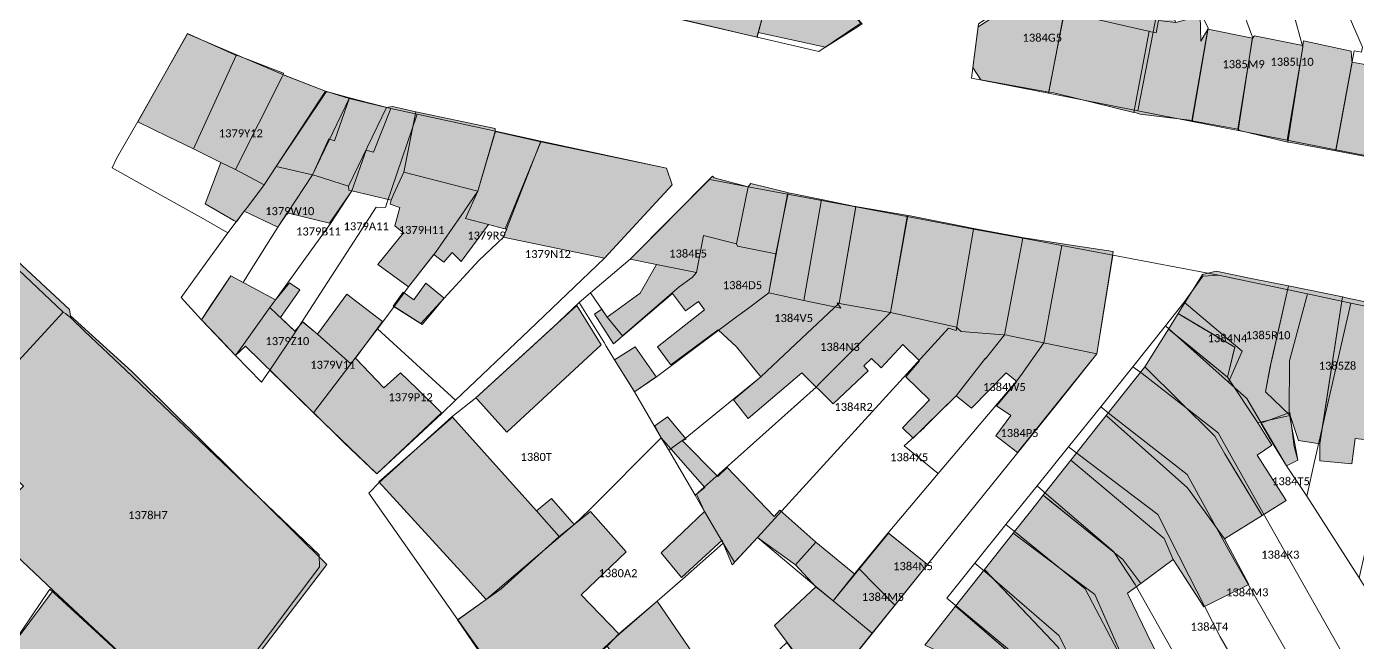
# Model space of a CAD drawing. Header units: metres. Extents: x 113120 to 240396, y 120329 to 242116.
# Drawn here: x 116406.4 to 116539.4, y 121704.6 to 121766.1 of the extents above; entities that cross this region are included whole.
import ezdxf

# ---------------------------------------------------------------- set-up
doc = ezdxf.new("R2010")
doc.units = ezdxf.units.M
doc.header["$LTSCALE"] = 3
for name, color, linetype, lineweight in [('Bpn_CaPa', 78, 'Continuous', 0), ('Bpn_ReBu', 4, 'Continuous', 0), ('Bpt_CaNu', 7, 'Continuous', 0), ('Hachure bâtiment', 11, 'Continuous', 0)]:
    doc.layers.add(name, color=color, linetype=linetype, lineweight=lineweight)
doc.styles.add('Legend', font='')
doc.styles.get('Legend').set_extended_font_data('Calibri')

msp = doc.modelspace()

# ---------------------------------------------------------------- hatches: boundary and pattern name
at = {"layer": 'Hachure bâtiment'}
h = msp.add_hatch(color=256, dxfattribs=at)
h.dxf.hatch_style = 1
h.paths.add_polyline_path([(116520.33, 121774.72), (116520.09, 121774.59), (116517.97, 121773.53), (116521.22, 121766.52), (116519.51, 121766.73), (116519.28, 121765.48), (116518.95, 121765.56), (116518.73, 121765.61), (116518.55, 121765.65), (116518.33, 121765.7), (116510.59, 121767.46), (116510.05, 121767.43), (116510.24, 121767.52), (116510.45, 121768.61), (116511.56, 121769.29), (116512.01, 121769.63), (116510.67, 121772.03), (116515.41, 121775), (116518.9, 121777.65)])
h = msp.add_hatch(color=256, dxfattribs=at)
h.dxf.hatch_style = 1
h.paths.add_polyline_path([(116478.55, 121775.29), (116479.04, 121776.25), (116482.11, 121775.26), (116481.97, 121774.74), (116481.22, 121771.83), (116481.16, 121771.61), (116481.12, 121771.44), (116479.49, 121765.53), (116479.36, 121765.06), (116470.35, 121767.2), (116470.16, 121767.19), (116472.02, 121774.94), (116472.07, 121775.15), (116472.3, 121775.24), (116472.14, 121775.29), (116472.29, 121775.58), (116472.91, 121776.75)])
h = msp.add_hatch(color=256, dxfattribs=at)
h.dxf.hatch_style = 1
h.paths.add_polyline_path([(116486.34, 121770.23), (116489.89, 121766.4), (116489.57, 121766.18), (116486.22, 121764.06), (116479.49, 121765.53), (116481.12, 121771.44), (116481.16, 121771.61)])
h = msp.add_hatch(color=256, dxfattribs=at)
h.dxf.hatch_style = 1
h.paths.add_polyline_path([(116510.24, 121767.52), (116510.05, 121767.43), (116508.54, 121759.57), (116501.74, 121760.8), (116500.93, 121762.04), (116501.47, 121766.09), (116505.42, 121768.63)])
h = msp.add_hatch(color=256, dxfattribs=at)
h.dxf.hatch_style = 1
h.paths.add_polyline_path([(116518.33, 121765.7), (116518.55, 121765.65), (116517.03, 121757.54), (116509.03, 121759.49), (116508.54, 121759.57), (116510.05, 121767.43), (116510.59, 121767.46)])
h = msp.add_hatch(color=256, dxfattribs=at)
h.dxf.hatch_style = 1
h.paths.add_polyline_path([(116523.73, 121764.66), (116524.43, 121765.86), (116522.83, 121756.71), (116522.6, 121756.77), (116517.65, 121757.35), (116517.26, 121757.48), (116517.03, 121757.54), (116518.55, 121765.65), (116518.73, 121765.61), (116518.95, 121765.56), (116519.28, 121765.48), (116519.51, 121766.73), (116521.22, 121766.52), (116523.66, 121767.2)])
h = msp.add_hatch(color=256, dxfattribs=at)
h.dxf.hatch_style = 1
h.paths.add_polyline_path([(116528.88, 121764.95), (116527.41, 121755.86), (116523.03, 121756.67), (116522.83, 121756.71), (116524.43, 121765.86)])
h = msp.add_hatch(color=256, dxfattribs=at)
h.dxf.hatch_style = 1
h.paths.add_polyline_path([(116427.11, 121763.32), (116427.3, 121763.24), (116423.02, 121753.89), (116420.46, 121755.14), (116417.46, 121756.6), (116422.44, 121765.43)])
h = msp.add_hatch(color=256, dxfattribs=at)
h.dxf.hatch_style = 1
h.paths.add_polyline_path([(116533.94, 121764.23), (116533.94, 121764.08), (116532.42, 121754.58), (116527.6, 121755.74), (116527.41, 121755.86), (116528.88, 121764.95), (116529.1, 121765.19)])
h = msp.add_hatch(color=256, dxfattribs=at)
h.dxf.hatch_style = 1
h.paths.add_polyline_path([(116538.77, 121763.66), (116538.82, 121762.74), (116538.87, 121762.55), (116537.21, 121753.69), (116532.71, 121754.52), (116532.42, 121754.58), (116533.94, 121764.08), (116533.94, 121764.23), (116533.97, 121764.46), (116533.99, 121764.7)])
h = msp.add_hatch(color=256, dxfattribs=at)
h.dxf.hatch_style = 1
h.paths.add_polyline_path([(116427.52, 121763.2), (116432.02, 121761.45), (116431.99, 121761.3), (116431.89, 121761.1), (116427.24, 121751.82), (116425.78, 121752.54), (116423.02, 121753.89), (116427.3, 121763.24)])
h = msp.add_hatch(color=256, dxfattribs=at)
h.dxf.hatch_style = 1
h.paths.add_polyline_path([(116542.89, 121761.83), (116543.11, 121761.79), (116541.22, 121753.09), (116541.07, 121752.97), (116537.21, 121753.69), (116538.87, 121762.55)])
h = msp.add_hatch(color=256, dxfattribs=at)
h.dxf.hatch_style = 1
h.paths.add_polyline_path([(116436.07, 121759.72), (116436.3, 121759.6), (116431.31, 121752.13), (116430.1, 121750.29), (116427.24, 121751.82), (116431.89, 121761.1), (116431.99, 121761.3)])
h = msp.add_hatch(color=256, dxfattribs=at)
h.dxf.hatch_style = 1
h.paths.add_polyline_path([(116436.55, 121759.56), (116438.6, 121758.94), (116434.92, 121751.29), (116431.31, 121752.13), (116436.3, 121759.6)])
h = msp.add_hatch(color=256, dxfattribs=at)
h.dxf.hatch_style = 1
h.paths.add_polyline_path([(116442.33, 121758.02), (116438.53, 121750.15), (116435.3, 121751.2), (116434.92, 121751.29), (116438.6, 121758.94)])
h = msp.add_hatch(color=256, dxfattribs=at)
h.dxf.hatch_style = 1
h.paths.add_polyline_path([(116445.25, 121757.61), (116444.05, 121751.55), (116443.02, 121749.32), (116442.78, 121748.77), (116438.85, 121749.69), (116438.55, 121749.77), (116438.53, 121750.15), (116442.33, 121758.02), (116442.94, 121758.13)])
h = msp.add_hatch(color=256, dxfattribs=at)
h.dxf.hatch_style = 1
h.paths.add_polyline_path([(116453.19, 121755.94), (116453.2, 121755.63), (116451.46, 121749.65), (116444.05, 121751.55), (116445.25, 121757.61)])
h = msp.add_hatch(color=256, dxfattribs=at)
h.dxf.hatch_style = 1
h.paths.add_polyline_path([(116457.77, 121754.61), (116454.18, 121745.9), (116454.01, 121745.95), (116452.51, 121746.35), (116450.22, 121746.95), (116451.46, 121749.65), (116453.2, 121755.63)])
h = msp.add_hatch(color=256, dxfattribs=at)
h.dxf.hatch_style = 1
h.paths.add_polyline_path([(116470.33, 121751.97), (116470.89, 121750.3), (116464.12, 121742.96), (116454, 121745.07), (116454.35, 121745.86), (116454.18, 121745.9), (116457.77, 121754.61)])
h = msp.add_hatch(color=256, dxfattribs=at)
h.dxf.hatch_style = 1
h.paths.add_polyline_path([(116427.24, 121751.82), (116430.1, 121750.29), (116431.31, 121752.13), (116434.92, 121751.29), (116435.3, 121751.2), (116438.53, 121750.15), (116438.55, 121749.77), (116438.85, 121749.69), (116436.63, 121746.47), (116432.4, 121747.5), (116431.47, 121746.07), (116428.1, 121747.67), (116427.32, 121746.6), (116427.08, 121746.74), (116424.2, 121748.4), (116425.78, 121752.54)])
h = msp.add_hatch(color=256, dxfattribs=at)
h.dxf.hatch_style = 1
h.paths.add_polyline_path([(116451.46, 121749.65), (116450.22, 121746.95), (116452.51, 121746.35), (116449.8, 121742.65), (116448.9, 121743.52), (116448.07, 121742.57), (116447.07, 121743.32), (116444.52, 121740.12), (116441.47, 121742.32), (116444.02, 121745.5), (116443.17, 121746.2), (116443.65, 121748.05), (116442.7, 121748.38), (116442.78, 121748.77), (116443.02, 121749.32), (116444.05, 121751.55)])
h = msp.add_hatch(color=256, dxfattribs=at)
h.dxf.hatch_style = 1
h.paths.add_polyline_path([(116475.09, 121751), (116478.47, 121750.11), (116477.32, 121744.41), (116474.03, 121745.22), (116473.32, 121741.55), (116469.33, 121742.34), (116466.68, 121742.87), (116474.93, 121751.15)])
h = msp.add_hatch(color=256, dxfattribs=at)
h.dxf.hatch_style = 1
h.paths.add_polyline_path([(116482.28, 121749.55), (116482.47, 121749.51), (116481.24, 121743.39), (116477.41, 121744.18), (116477.32, 121744.41), (116478.47, 121750.11), (116478.76, 121750.44)])
h = msp.add_hatch(color=256, dxfattribs=at)
h.dxf.hatch_style = 1
h.paths.add_polyline_path([(116482.69, 121749.46), (116485.8, 121748.84), (116484.05, 121738.74), (116480.54, 121739.49), (116481.24, 121743.39), (116482.47, 121749.51)])
h = msp.add_hatch(color=256, dxfattribs=at)
h.dxf.hatch_style = 1
h.paths.add_polyline_path([(116489.01, 121748.18), (116489.23, 121748.14), (116487.57, 121738.46), (116487.39, 121738.49), (116487.73, 121737.97), (116484.05, 121738.74), (116485.8, 121748.84)])
h = msp.add_hatch(color=256, dxfattribs=at)
h.dxf.hatch_style = 1
h.paths.add_polyline_path([(116489.39, 121748.11), (116489.62, 121748.07), (116494.27, 121747.28), (116494.44, 121747.25), (116492.7, 121737.55), (116487.79, 121738.42), (116487.57, 121738.46), (116489.23, 121748.14)])
h = msp.add_hatch(color=256, dxfattribs=at)
h.dxf.hatch_style = 1
h.paths.add_polyline_path([(116494.66, 121747.2), (116501.22, 121745.89), (116505.7, 121745.06), (116505.85, 121745.04), (116506.07, 121745), (116510.54, 121744.3), (116514.98, 121743.62), (116513.33, 121733.4), (116504.65, 121735.22), (116504.4, 121735.27), (116499.76, 121735.64), (116499.49, 121735.88), (116499.33, 121736.03), (116499.17, 121736.1), (116492.7, 121737.55), (116494.44, 121747.25)])
h = msp.add_hatch(color=256, dxfattribs=at)
h.dxf.hatch_style = 1
h.paths.add_polyline_path([(116410.63, 121737.83), (116410.73, 121737.22), (116416.88, 121731.63), (116417.69, 121730.81), (116436.36, 121712.35), (116423.87, 121696), (116423.72, 121695.99), (116421.06, 121698.49), (116409.02, 121709.75), (116402.15, 121716.2), (116406.05, 121720.19), (116400.82, 121725.21), (116400.99, 121725.36), (116400.67, 121725.35), (116400.44, 121725.57), (116404.14, 121730.14), (116400.96, 121733.51), (116398.49, 121730.82), (116398.38, 121730.71), (116390.58, 121735.47), (116390.63, 121736.17), (116397.83, 121746.3), (116401.12, 121746.67)])
h = msp.add_hatch(color=256, dxfattribs=at)
h.dxf.hatch_style = 1
h.paths.add_polyline_path([(116477.32, 121744.41), (116477.41, 121744.18), (116481.24, 121743.39), (116480.54, 121739.49), (116484.05, 121738.74), (116487.73, 121737.97), (116487.39, 121738.49), (116487.57, 121738.46), (116487.79, 121738.42), (116492.7, 121737.55), (116499.17, 121736.1), (116499.33, 121736.03), (116499.49, 121735.88), (116499.76, 121735.64), (116504.4, 121735.27), (116504.65, 121735.22), (116513.33, 121733.4), (116505.41, 121723.53), (116503.22, 121725.2), (116504.75, 121727.25), (116503.3, 121728.22), (116505.35, 121730.65), (116504.27, 121731.52), (116500.82, 121727.97), (116499.27, 121729.2), (116494.98, 121724.99), (116493.92, 121726.02), (116496.62, 121728.8), (116494.25, 121731.11), (116494.45, 121731.34), (116495.62, 121732.7), (116493.95, 121734.35), (116491.77, 121732.02), (116490.82, 121732.95), (116490.05, 121732.22), (116490.47, 121731.7), (116486.97, 121728.4), (116483.85, 121731.5), (116478.47, 121726.95), (116477.02, 121728.8), (116479.75, 121731.12), (116477.3, 121734.12), (116475.47, 121735.82), (116470.75, 121732.3), (116470.63, 121732.46), (116469.42, 121734.1), (116474.1, 121737.8), (116473.52, 121738.65), (116472.2, 121737.72), (116470.92, 121739.45), (116465.03, 121734.41), (116463.12, 121737.37), (116463.85, 121737.87), (116464.4, 121737.07), (116467.7, 121739.47), (116469.33, 121742.34), (116473.32, 121741.55), (116474.03, 121745.22)])
h = msp.add_hatch(color=256, dxfattribs=at)
h.dxf.hatch_style = 1
h.paths.add_polyline_path([(116528.77, 121740.95), (116532.5, 121740.19), (116530.75, 121732.56), (116530.64, 121731.98), (116530.19, 121729.61), (116532.66, 121727.24), (116532.01, 121727.1), (116529.52, 121726.53), (116529.43, 121726.51), (116526.41, 121731.09), (116526.83, 121732.83), (116527.12, 121734.06), (116522.94, 121736.55), (116522.73, 121736.67), (116521.77, 121737.24), (116521.45, 121737.43), (116521.66, 121737.77), (116521.83, 121738.04), (116522.57, 121739.21), (116523.91, 121741.35), (116525.25, 121741.67)])
h = msp.add_hatch(color=256, dxfattribs=at)
h.dxf.hatch_style = 1
h.paths.add_polyline_path([(116431.22, 121738.8), (116432.62, 121740.5), (116433.67, 121739.82), (116431.72, 121737.05), (116433.17, 121735.67), (116433.97, 121736.59), (116435.42, 121735.37), (116438.37, 121739.37), (116441.92, 121736.64), (116439.22, 121732.97), (116442.05, 121730.02), (116443.72, 121731.5), (116445.37, 121729.95), (116447.82, 121727.5), (116441.35, 121721.4), (116438.1, 121724.5), (116437.25, 121725.35), (116428.22, 121734.17), (116427.25, 121733.25), (116423.82, 121736.8), (116426.77, 121741.2)])
h = msp.add_hatch(color=256, dxfattribs=at)
h.dxf.hatch_style = 1
h.paths.add_polyline_path([(116448.1, 121738.97), (116445.9, 121736.35), (116443, 121738.18), (116444.01, 121739.57), (116445.05, 121738.8), (116446.27, 121740.47)])
h = msp.add_hatch(color=256, dxfattribs=at)
h.dxf.hatch_style = 1
h.paths.add_polyline_path([(116532.5, 121740.19), (116537.89, 121739.09), (116535.63, 121724.41), (116535.61, 121724.42), (116533.49, 121724.74), (116532.66, 121727.24), (116530.19, 121729.61), (116530.75, 121732.56), (116530.81, 121732.82)])
h = msp.add_hatch(color=256, dxfattribs=at)
h.dxf.hatch_style = 1
h.paths.add_polyline_path([(116540.98, 121738.45), (116545, 121737.63), (116542.12, 121724.61), (116539.17, 121724.95), (116538.83, 121722.42), (116535.62, 121722.7), (116535.63, 121724.41), (116535.77, 121725.35), (116537.89, 121739.09), (116538.27, 121739.01)])
h = msp.add_hatch(color=256, dxfattribs=at)
h.dxf.hatch_style = 1
h.paths.add_polyline_path([(116463.8, 121734.3), (116454.35, 121725.57), (116451.41, 121728.84), (116451.27, 121729), (116461.37, 121738.25)])
h = msp.add_hatch(color=256, dxfattribs=at)
h.dxf.hatch_style = 1
h.paths.add_polyline_path([(116521.46, 121737.43), (116527.12, 121734.06), (116527.1, 121733.96), (116526.41, 121731.09), (116520.48, 121735.88), (116521.45, 121737.43)])
h = msp.add_hatch(color=256, dxfattribs=at)
h.dxf.hatch_style = 1
h.paths.add_polyline_path([(116521.96, 121734.69), (116526.41, 121731.09), (116529.43, 121726.51), (116530.83, 121724.27), (116529.35, 121723.26), (116532.27, 121718.76), (116529.85, 121717.25), (116527.13, 121721.76), (116526.13, 121723.41), (116525.13, 121725.17), (116518.12, 121732.11), (116520.48, 121735.88)])
h = msp.add_hatch(color=256, dxfattribs=at)
h.dxf.hatch_style = 1
h.paths.add_polyline_path([(116469.29, 121731.11), (116467.12, 121729.6), (116466.91, 121729.93), (116465.12, 121732.82), (116467.2, 121734.1)], flags=17)
h = msp.add_hatch(color=256, dxfattribs=at)
h.dxf.hatch_style = 1
h.paths.add_polyline_path([(116529.85, 121717.25), (116526.09, 121714.92), (116522.39, 121720.02), (116514.25, 121727.23), (116518.12, 121732.11), (116525.13, 121725.17), (116526.13, 121723.41)])
h = msp.add_hatch(color=256, dxfattribs=at)
h.dxf.hatch_style = 1
h.paths.add_polyline_path([(116457.32, 121717.7), (116459.6, 121715.15), (116453.8, 121709.9), (116452.3, 121708.85), (116450.12, 121711.24), (116441.56, 121720.6), (116448.91, 121727.07)])
h = msp.add_hatch(color=256, dxfattribs=at)
h.dxf.hatch_style = 1
h.paths.add_polyline_path([(116472.27, 121724.87), (116471.92, 121724.7), (116475.45, 121721.15), (116476.37, 121722.05), (116481.07, 121717.15), (116481.65, 121717.77), (116485.25, 121714.57), (116483.22, 121712.32), (116479.42, 121715.05), (116476.87, 121712.32), (116475.98, 121714.48), (116475.87, 121714.77), (116471.82, 121711.05), (116469.77, 121713.52), (116474.1, 121717.65), (116473.3, 121719.37), (116474.15, 121720.05), (116469.8, 121725.02), (116469.14, 121726.2), (116470.42, 121727.1)])
h = msp.add_hatch(color=256, dxfattribs=at)
h.dxf.hatch_style = 1
h.paths.add_polyline_path([(116528.52, 121710.36), (116526.62, 121709.41), (116524.04, 121708.1), (116520.95, 121712.86), (116520.05, 121714.94), (116510.73, 121722.77), (116513.46, 121726.23), (116514.25, 121727.23), (116522.39, 121720.02), (116526.09, 121714.92)])
h = msp.add_hatch(color=256, dxfattribs=at)
h.dxf.hatch_style = 1
h.paths.add_polyline_path([(116533.05, 121724.15), (116533.42, 121722.77), (116532.3, 121722.22), (116531.05, 121724.22), (116529.72, 121726.47), (116532.63, 121727.54)])
h = msp.add_hatch(color=256, dxfattribs=at)
h.dxf.hatch_style = 1
h.paths.add_polyline_path([(116520.95, 121712.86), (116517.72, 121710.45), (116515.92, 121712.84), (116507.96, 121719.27), (116510.73, 121722.77), (116520.05, 121714.94)])
h = msp.add_hatch(color=256, dxfattribs=at)
h.dxf.hatch_style = 1
h.paths.add_polyline_path([(116461.08, 121716.33), (116459.6, 121715.15), (116457.32, 121717.7), (116458.82, 121718.95)])
h = msp.add_hatch(color=256, dxfattribs=at)
h.dxf.hatch_style = 1
h.paths.add_polyline_path([(116504.98, 121715.49), (116506.56, 121717.49), (116507.19, 121718.28), (116507.96, 121719.27), (116508.61, 121718.74), (116514.04, 121714.37), (116515.92, 121712.84), (116517.72, 121710.45), (116516.4, 121709.48), (116516.47, 121709.33), (116518.38, 121705.4), (116520.36, 121701.31), (116517.72, 121699.77), (116516.74, 121701.2), (116513.89, 121707.61), (116513.12, 121709.36)])
h = msp.add_hatch(color=256, dxfattribs=at)
h.dxf.hatch_style = 1
h.paths.add_polyline_path([(116466.27, 121713.6), (116461.8, 121709.3), (116465.54, 121705.43), (116464.37, 121704.17), (116456.14, 121696.96), (116449.43, 121706.8), (116452.3, 121708.85), (116453.8, 121709.9), (116459.6, 121715.15), (116461.08, 121716.33), (116462.73, 121717.65)])
h = msp.add_hatch(color=256, dxfattribs=at)
h.dxf.hatch_style = 1
h.paths.add_polyline_path([(116496.42, 121712.35), (116489.32, 121703.5), (116486.11, 121699.62), (116482.39, 121704.56), (116481.12, 121706.25), (116485.23, 121710.13), (116486.97, 121708.7), (116492.52, 121715.47)])
h = msp.add_hatch(color=256, dxfattribs=at)
h.dxf.hatch_style = 1
h.paths.add_polyline_path([(116512.63, 121698.86), (116511.21, 121701.09), (116509.42, 121704.11), (116502.1, 121711.85), (116504.98, 121715.49), (116513.12, 121709.36), (116516.74, 121701.2)])
h = msp.add_hatch(color=256, dxfattribs=at)
h.dxf.hatch_style = 1
h.paths.add_polyline_path([(116483.22, 121712.32), (116485.25, 121714.57), (116489.15, 121711.37), (116486.97, 121708.7), (116485.23, 121710.13)], flags=17)
h = msp.add_hatch(color=256, dxfattribs=at)
h.dxf.hatch_style = 1
h.paths.add_polyline_path([(116507.24, 121701.29), (116507.24, 121701.29), (116507.23, 121701.29), (116499.2, 121708.18), (116502.1, 121711.85), (116502.84, 121711.08), (116509.42, 121704.11), (116511.21, 121701.09), (116512.63, 121698.86), (116514.37, 121695.16), (116514.59, 121694.7), (116511.1, 121692.69)])
h = msp.add_hatch(color=256, dxfattribs=at)
h.dxf.hatch_style = 1
h.paths.add_polyline_path([(116421.06, 121698.49), (116418.4, 121695.42), (116411.5, 121697.1), (116404.35, 121703.5), (116409.02, 121709.75)])
h = msp.add_hatch(color=256, dxfattribs=at)
h.dxf.hatch_style = 1
h.paths.add_polyline_path([(116475.15, 121700.25), (116469.89, 121696.56), (116464.37, 121704.17), (116465.54, 121705.43), (116469.37, 121708.67)])
h = msp.add_hatch(color=256, dxfattribs=at)
h.dxf.hatch_style = 1
h.paths.add_polyline_path([(116499.81, 121698.45), (116499.8, 121698.46), (116501.71, 121700.35), (116499.43, 121702.8), (116496.13, 121704.29), (116497, 121705.4), (116499.2, 121708.18), (116504.77, 121703.4), (116504.78, 121703.39), (116507.24, 121701.29), (116508.37, 121698.76), (116511.1, 121692.69), (116512.44, 121691.03), (116513.31, 121689.95), (116512.15, 121689.15), (116511.62, 121688.79), (116510.94, 121688.32), (116509.22, 121690.37), (116508.27, 121691.51), (116504.23, 121694.82)])

# ---------------------------------------------------------------- linework, layer by layer
at = {"layer": 'Bpn_CaPa'}
for points in [[(116479.37, 121765.06), (116470.16, 121767.2), (116472.07, 121775.15), (116472.85, 121776.76), (116474.36, 121779.89), (116478.33, 121788.1), (116479.33, 121790.17), (116481.01, 121788.11), (116483.33, 121785.26), (116484.36, 121784), (116483.29, 121779.94), (116481.09, 121771.59), (116479.37, 121765.06)], [(116527.02, 121782.6), (116530.78, 121784.91), (116536.84, 121771.04), (116537.08, 121770.48), (116538.55, 121767.12), (116539.89, 121764.05), (116539.79, 121763.56), (116539.05, 121763.71), (116537.23, 121753.8), (116532.37, 121754.76), (116533.92, 121764.06), (116533.03, 121767.33), (116532.36, 121769.8), (116530.93, 121774.43), (116527.02, 121782.6)], [(116479.37, 121765.06), (116481.09, 121771.59), (116483.29, 121779.94), (116484.36, 121784), (116485.06, 121783.14), (116485.54, 121778.77), (116485.99, 121774.66), (116486.49, 121770.18), (116489.74, 121766.46), (116485.53, 121763.62), (116479.37, 121765.06)], [(116515.35, 121775.32), (116518.92, 121777.62), (116522.63, 121769.76), (116523.83, 121767.25), (116524.45, 121765.95), (116522.87, 121756.63), (116517.44, 121757.69), (116518.96, 121765.55), (116519.23, 121766.97), (116515.35, 121775.32)], [(116515.35, 121775.32), (116519.23, 121766.97), (116518.96, 121765.55), (116517.44, 121757.69), (116508.51, 121759.45), (116510.09, 121767.61), (116510.61, 121770.33), (116511.03, 121772.53), (116515.35, 121775.32)], [(116511.03, 121772.53), (116510.61, 121770.33), (116510.09, 121767.61), (116508.51, 121759.45), (116500.79, 121760.97), (116501.52, 121766.4), (116505.1, 121768.71), (116511.03, 121772.53)], [(116544.21, 121769.16), (116544.06, 121769.09), (116543.44, 121768.8), (116543.48, 121768.7), (116543.41, 121768.14), (116543.32, 121768.14), (116543.11, 121766.67), (116544.27, 121766.46), (116543.39, 121763.06), (116543.34, 121762.86), (116541.2, 121753.02), (116537.23, 121753.8), (116539.05, 121763.71), (116539.79, 121763.56), (116539.89, 121764.05), (116538.55, 121767.12), (116537.08, 121770.48), (116536.84, 121771.04), (116541.97, 121773.4), (116543.16, 121771.13), (116544.21, 121769.16)], [(116527.46, 121755.72), (116528.9, 121765.07), (116527.65, 121768.39), (116532.36, 121769.8), (116533.03, 121767.33), (116533.92, 121764.06), (116532.37, 121754.76), (116527.46, 121755.72)], [(116527.46, 121755.72), (116522.87, 121756.63), (116524.45, 121765.95), (116523.83, 121767.25), (116527.65, 121768.39), (116528.9, 121765.07), (116527.46, 121755.72)], [(116436.24, 121759.65), (116430.1, 121750.29), (116428.42, 121748.08), (116428.1, 121747.67), (116427.31, 121746.6), (116426.48, 121745.5), (116424.03, 121746.89), (116418.17, 121750.17), (116414.9, 121752), (116415.35, 121752.94), (116417.46, 121756.63), (116422.45, 121765.39), (116432.03, 121761.31), (116436.24, 121759.65)], [(116438.63, 121759.01), (116437.12, 121754.69), (116436.56, 121754.9), (116434.92, 121751.29), (116432.42, 121747.49), (116431.47, 121746.07), (116428.48, 121741.3), (116428, 121740.54), (116426.77, 121741.2), (116424.68, 121738.09), (116423.82, 121736.8), (116421.79, 121739.05), (116423.23, 121741.03), (116426.48, 121745.5), (116427.31, 121746.6), (116428.1, 121747.67), (116428.42, 121748.08), (116430.1, 121750.29), (116436.24, 121759.65), (116438.63, 121759.01)], [(116438.63, 121759.01), (116442.75, 121757.92), (116441.02, 121753.55), (116440.3, 121753.75), (116438.85, 121749.69), (116436.72, 121746.45), (116433.62, 121742.13), (116431.22, 121738.8), (116430.68, 121738.04), (116428.03, 121734.34), (116427.25, 121733.25), (116425.62, 121734.93), (116423.82, 121736.8), (116424.68, 121738.09), (116426.77, 121741.2), (116428, 121740.54), (116428.48, 121741.3), (116431.47, 121746.07), (116432.42, 121747.49), (116434.92, 121751.29), (116436.56, 121754.9), (116437.12, 121754.69), (116438.63, 121759.01)], [(116445.39, 121757.35), (116442.37, 121748.47), (116442.22, 121748.02), (116441.29, 121748.06), (116433.9, 121736.65), (116433.22, 121735.62), (116430.68, 121738.04), (116431.22, 121738.8), (116433.62, 121742.13), (116436.72, 121746.45), (116438.85, 121749.69), (116440.3, 121753.75), (116441.02, 121753.55), (116442.75, 121757.92), (116445.39, 121757.35)], [(116445.39, 121757.35), (116453.21, 121755.66), (116451.46, 121749.65), (116449.72, 121747.13), (116447.24, 121743.52), (116444.52, 121740.12), (116443.08, 121738.15), (116441.95, 121736.62), (116441.43, 121735.92), (116439.21, 121732.96), (116438.75, 121732.41), (116435.42, 121735.37), (116433.9, 121736.65), (116441.29, 121748.06), (116442.22, 121748.02), (116442.37, 121748.47), (116445.39, 121757.35)], [(116443.08, 121738.15), (116444.52, 121740.12), (116447.24, 121743.52), (116449.72, 121747.13), (116451.46, 121749.65), (116453.21, 121755.66), (116457.75, 121754.68), (116454.33, 121745.86), (116454.02, 121745.07), (116451.57, 121742.75), (116445.75, 121736.45), (116443.08, 121738.15)], [(116443.08, 121738.15), (116445.75, 121736.45), (116451.57, 121742.75), (116454.02, 121745.07), (116454.33, 121745.86), (116457.75, 121754.68), (116470.33, 121751.97), (116470.89, 121750.3), (116464.12, 121742.96), (116456.58, 121735.77), (116449.24, 121728.76), (116441.43, 121735.92), (116441.95, 121736.62), (116443.08, 121738.15)], [(116462.71, 121739.52), (116464.4, 121737.07), (116465.91, 121735.21), (116471.57, 121740.09), (116472.87, 121741.05), (116473.32, 121741.55), (116474.03, 121745.22), (116477.32, 121744.41), (116478.47, 121750.11), (116482.4, 121749.38), (116480.54, 121739.49), (116478.38, 121737.87), (116477.33, 121737.09), (116469.32, 121731.1), (116467.12, 121729.6), (116465.12, 121732.82), (116464.29, 121734.18), (116464.07, 121734.54), (116461.6, 121738.55), (116462.71, 121739.52)], [(116462.71, 121739.52), (116466.68, 121742.87), (116474.62, 121750.84), (116475.35, 121750.7), (116478.47, 121750.11), (116477.32, 121744.41), (116474.03, 121745.22), (116473.32, 121741.55), (116472.87, 121741.05), (116471.57, 121740.09), (116465.91, 121735.21), (116464.4, 121737.07), (116462.71, 121739.52)], [(116470.54, 121723.76), (116469.8, 121725), (116467.12, 121729.6), (116469.32, 121731.1), (116477.33, 121737.09), (116478.38, 121737.87), (116480.54, 121739.49), (116482.4, 121749.38), (116489.24, 121748.09), (116487.57, 121738.46), (116483.81, 121734.93), (116482.64, 121733.83), (116479.75, 121731.12), (116472.18, 121724.95), (116471.51, 121724.46), (116470.54, 121723.76)], [(116494.39, 121747.12), (116492.7, 121737.55), (116489.83, 121734.66), (116488.15, 121732.98), (116485.65, 121730.46), (116485.28, 121730.08), (116475.87, 121721.67), (116474.09, 121720.08), (116473.19, 121719.28), (116470.54, 121723.76), (116471.51, 121724.46), (116472.18, 121724.95), (116479.75, 121731.12), (116482.64, 121733.83), (116483.81, 121734.93), (116487.57, 121738.46), (116489.24, 121748.09), (116494.39, 121747.12)], [(116494.39, 121747.12), (116501.01, 121745.88), (116499.28, 121735.75), (116498.51, 121735.96), (116479.42, 121715.05), (116477.12, 121712.59), (116475.98, 121714.48), (116474.1, 121717.65), (116473.19, 121719.28), (116474.09, 121720.08), (116475.87, 121721.67), (116485.28, 121730.08), (116485.65, 121730.46), (116488.15, 121732.98), (116489.83, 121734.66), (116492.7, 121737.55), (116494.39, 121747.12)], [(116400.1, 121717.85), (116398.57, 121719.54), (116397.01, 121721.05), (116396.57, 121720.37), (116392.96, 121722.87), (116385.5, 121728.04), (116390.58, 121735.47), (116393.84, 121740.24), (116397.99, 121746.32), (116400.43, 121746.59), (116410, 121737.57), (116403.64, 121730.68), (116402.81, 121729.79), (116403.94, 121728.78), (116403.67, 121728.48), (116404.61, 121727.6), (116401.67, 121724.43), (116403.18, 121723.04), (116401.47, 121721.18), (116402.45, 121720.37), (116400.1, 121717.85)], [(116505.92, 121744.96), (116504.11, 121735.3), (116502.21, 121732.91), (116502.21, 121732.96), (116499.27, 121729.2), (116496.09, 121726.1), (116496.09, 121726.04), (116494.07, 121724.2), (116497.47, 121721.43), (116492.47, 121715.52), (116489.54, 121711.94), (116486.97, 121708.7), (116485.25, 121710.15), (116479.42, 121715.05), (116498.51, 121735.96), (116499.28, 121735.75), (116501.01, 121745.88), (116505.92, 121744.96)], [(116497.47, 121721.43), (116505.31, 121730.68), (116505.74, 121731.25), (116508.03, 121734.51), (116509.85, 121744.22), (116514.93, 121743.27), (116513.33, 121733.4), (116509.33, 121728.37), (116496.42, 121712.35), (116492.47, 121715.52), (116497.47, 121721.43)], [(116505.92, 121744.96), (116509.85, 121744.22), (116508.03, 121734.51), (116505.74, 121731.25), (116505.31, 121730.68), (116497.47, 121721.43), (116494.07, 121724.2), (116496.09, 121726.04), (116496.09, 121726.1), (116499.27, 121729.2), (116502.21, 121732.96), (116502.21, 121732.91), (116504.11, 121735.3), (116505.92, 121744.96)], [(116532.3, 121722.22), (116531.1, 121724.25), (116528.31, 121728.95), (116526.51, 121730.56), (116527.85, 121733.68), (116522.05, 121738.56), (116523.94, 121741.18), (116525.48, 121741.27), (116534.4, 121739.39), (116532.6, 121732.72), (116532.55, 121727.5), (116533.42, 121722.77), (116532.3, 121722.22)], [(116532.3, 121722.22), (116533.42, 121722.77), (116532.55, 121727.5), (116532.6, 121732.72), (116534.4, 121739.39), (116538.73, 121738.48), (116536.66, 121729.46), (116535.1, 121722.65), (116534.31, 121719.18), (116532.3, 121722.22)], [(116430.68, 121738.04), (116433.22, 121735.62), (116430.66, 121731.78), (116429.85, 121730.56), (116427.25, 121733.25), (116428.03, 121734.34), (116430.68, 121738.04)], [(116469.8, 121725), (116462.62, 121717.8), (116461.08, 121716.33), (116452.3, 121708.85), (116449.47, 121706.83), (116440.55, 121719.49), (116441.6, 121720.55), (116448.87, 121727.12), (116451.24, 121728.98), (116458.93, 121736.01), (116461.6, 121738.55), (116464.07, 121734.54), (116464.29, 121734.18), (116465.12, 121732.82), (116467.12, 121729.6), (116469.8, 121725)], [(116520.2, 121736.19), (116522.05, 121738.56), (116527.85, 121733.68), (116526.51, 121730.56), (116520.52, 121735.9), (116520.2, 121736.19)], [(116539.54, 121711), (116534.31, 121719.18), (116535.1, 121722.65), (116536.66, 121729.46), (116538.73, 121738.48), (116544.8, 121737.2), (116542.7, 121726.49), (116542.29, 121724.06), (116541.57, 121719.75), (116539.54, 121711)], [(116438.75, 121732.41), (116435.03, 121727.52), (116430.66, 121731.78), (116433.22, 121735.62), (116433.9, 121736.65), (116435.42, 121735.37), (116438.75, 121732.41)], [(116438.75, 121732.41), (116439.21, 121732.96), (116441.43, 121735.92), (116449.24, 121728.76), (116447.87, 121727.45), (116441.35, 121721.4), (116435.03, 121727.52), (116438.75, 121732.41)], [(116516.94, 121732.12), (116520.2, 121736.19), (116520.52, 121735.9), (116526.51, 121730.56), (116528.31, 121728.95), (116531.1, 121724.25), (116532.3, 121722.22), (116534.31, 121719.18), (116539.54, 121711), (116543.07, 121705.5), (116544.47, 121703.27), (116544.78, 121702.78), (116539.93, 121699.85), (116530.25, 121716.94), (116526.76, 121723.16), (116525.45, 121725.5), (116517.87, 121731.45), (116516.94, 121732.12)], [(116516.94, 121732.12), (116517.87, 121731.45), (116525.45, 121725.5), (116526.76, 121723.16), (116530.25, 121716.94), (116539.93, 121699.85), (116545.83, 121689.48), (116542.91, 121687.33), (116542.02, 121686.63), (116526.67, 121713.5), (116522.35, 121721.35), (116514.64, 121727.39), (116513.72, 121728.12), (116516.94, 121732.12)], [(116538.04, 121683.66), (116525.65, 121705.12), (116522.57, 121711.18), (116520.46, 121715.31), (116519.43, 121717.35), (116511.46, 121723.38), (116510.49, 121724.11), (116513.72, 121728.12), (116514.64, 121727.39), (116522.35, 121721.35), (116526.67, 121713.5), (116542.02, 121686.63), (116541.49, 121686.23), (116538.04, 121683.66)], [(116469.8, 121725), (116470.54, 121723.76), (116473.19, 121719.28), (116474.1, 121717.65), (116475.98, 121714.48), (116471.93, 121710.88), (116469.37, 121708.67), (116465.57, 121705.4), (116460.84, 121701.09), (116456.32, 121697.15), (116449.47, 121706.83), (116452.3, 121708.85), (116461.08, 121716.33), (116462.62, 121717.8), (116469.8, 121725)], [(116538.04, 121683.66), (116536.48, 121682.5), (116533.93, 121680.6), (116517.15, 121710.35), (116515, 121713.66), (116508.29, 121719.39), (116507.36, 121720.21), (116510.49, 121724.11), (116511.46, 121723.38), (116519.43, 121717.35), (116520.46, 121715.31), (116522.57, 121711.18), (116525.65, 121705.12), (116538.04, 121683.66)], [(116507.36, 121720.21), (116508.29, 121719.39), (116515, 121713.66), (116517.15, 121710.35), (116533.93, 121680.6), (116529.86, 121677.56), (116517.29, 121700.31), (116515.81, 121702.97), (116512.17, 121709.93), (116505.24, 121715.54), (116504.25, 121716.34), (116507.36, 121720.21)], [(116529.86, 121677.56), (116525.87, 121674.58), (116512.32, 121699.71), (116511.1, 121702.14), (116510.72, 121702.9), (116509.54, 121705.26), (116502.14, 121711.65), (116501.15, 121712.48), (116504.25, 121716.34), (116505.24, 121715.54), (116512.17, 121709.93), (116515.81, 121702.97), (116517.29, 121700.31), (116529.86, 121677.56)], [(116485.23, 121700.59), (116482.36, 121704.54), (116475.72, 121698.25), (116468.02, 121691.65), (116463.14, 121687.43), (116456.32, 121697.15), (116460.84, 121701.09), (116465.57, 121705.4), (116469.37, 121708.67), (116471.93, 121710.88), (116475.98, 121714.48), (116477.12, 121712.59), (116479.42, 121715.05), (116485.25, 121710.15), (116486.97, 121708.7), (116490.86, 121705.47), (116489.31, 121703.51), (116486.02, 121699.5), (116485.23, 121700.59)], [(116493.14, 121708.27), (116489.54, 121711.94), (116492.47, 121715.52), (116496.42, 121712.35), (116493.14, 121708.27)], [(116513.8, 121688.55), (116512.97, 121690.13), (116511.67, 121692.57), (116506.94, 121701.85), (116499.35, 121708.14), (116498.34, 121708.99), (116501.15, 121712.48), (116502.14, 121711.65), (116509.54, 121705.26), (116510.72, 121702.9), (116511.1, 121702.14), (116512.32, 121699.71), (116525.87, 121674.58), (116524.05, 121673.23), (116523.15, 121672.55), (116522.15, 121671.8), (116520.53, 121675.04), (116519.89, 121676.33), (116518.64, 121678.85), (116517.79, 121680.55), (116516.77, 121682.59), (116516.09, 121683.96), (116514.49, 121687.18), (116513.8, 121688.55)], [(116493.14, 121708.27), (116490.86, 121705.47), (116486.97, 121708.7), (116489.54, 121711.94), (116493.14, 121708.27)], [(116423.68, 121696.17), (116418.47, 121689.35), (116402.89, 121701.35), (116404.39, 121703.47), (116405.02, 121704.44), (116408.68, 121709.89), (116421.14, 121698.41), (116423.68, 121696.17)]]:
    msp.add_lwpolyline(points, close=True, dxfattribs=at)
for points in [[(116489.31, 121703.51), (116490.86, 121705.47), (116493.14, 121708.27), (116496.42, 121712.35), (116509.33, 121728.37), (116513.33, 121733.4), (116514.93, 121743.27), (116525.48, 121741.27), (116523.94, 121741.18), (116522.05, 121738.56), (116520.2, 121736.19), (116516.94, 121732.12), (116516.94, 121732.12), (116513.72, 121728.12), (116510.49, 121724.11), (116507.36, 121720.21), (116504.25, 121716.34), (116501.15, 121712.48), (116498.34, 121708.99), (116499.35, 121708.14), (116506.94, 121701.85)], [(116403.64, 121730.68), (116410, 121737.57), (116410.24, 121737.43), (116410.77, 121737), (116412.18, 121735.65), (116416.26, 121731.76), (116435.59, 121713.33), (116435.64, 121712.1), (116423.68, 121696.17)], [(116421.14, 121698.41), (116408.68, 121709.89), (116405.02, 121704.44)]]:
    msp.add_lwpolyline(points, dxfattribs=at)
at = {"layer": 'Bpn_ReBu'}
for points in [[(116520.33, 121774.72), (116520.09, 121774.59), (116517.97, 121773.53), (116521.22, 121766.52), (116519.51, 121766.73), (116519.28, 121765.48), (116518.95, 121765.56), (116518.73, 121765.61), (116518.55, 121765.65), (116518.33, 121765.7), (116510.59, 121767.46), (116510.05, 121767.43), (116510.24, 121767.52), (116510.45, 121768.61), (116511.56, 121769.29), (116512.01, 121769.63), (116510.67, 121772.03), (116515.41, 121775), (116518.9, 121777.65), (116520.33, 121774.72)], [(116478.55, 121775.29), (116479.04, 121776.25), (116482.11, 121775.26), (116481.97, 121774.74), (116481.22, 121771.83), (116481.16, 121771.61), (116481.12, 121771.44), (116479.49, 121765.53), (116479.36, 121765.06), (116470.35, 121767.2), (116470.16, 121767.19), (116472.02, 121774.94), (116472.07, 121775.15), (116472.3, 121775.24), (116472.14, 121775.29), (116472.29, 121775.58), (116472.91, 121776.75), (116478.55, 121775.29)], [(116486.34, 121770.23), (116489.89, 121766.4), (116489.57, 121766.18), (116486.22, 121764.06), (116479.49, 121765.53), (116481.12, 121771.44), (116481.16, 121771.61), (116486.34, 121770.23)], [(116510.24, 121767.52), (116510.05, 121767.43), (116508.54, 121759.57), (116501.74, 121760.8), (116500.93, 121762.04), (116501.47, 121766.09), (116505.42, 121768.63), (116510.24, 121767.52)], [(116518.33, 121765.7), (116518.55, 121765.65), (116517.03, 121757.54), (116509.03, 121759.49), (116508.54, 121759.57), (116510.05, 121767.43), (116510.59, 121767.46), (116518.33, 121765.7)], [(116523.73, 121764.66), (116524.43, 121765.86), (116522.83, 121756.71), (116522.6, 121756.77), (116517.65, 121757.35), (116517.26, 121757.48), (116517.03, 121757.54), (116518.55, 121765.65), (116518.73, 121765.61), (116518.95, 121765.56), (116519.28, 121765.48), (116519.51, 121766.73), (116521.22, 121766.52), (116523.66, 121767.2), (116523.73, 121764.66)], [(116528.88, 121764.95), (116527.41, 121755.86), (116523.03, 121756.67), (116522.83, 121756.71), (116524.43, 121765.86), (116528.88, 121764.95)], [(116427.11, 121763.32), (116427.3, 121763.24), (116423.02, 121753.89), (116420.46, 121755.14), (116417.46, 121756.6), (116422.44, 121765.43), (116427.11, 121763.32)], [(116533.94, 121764.23), (116533.94, 121764.08), (116532.42, 121754.58), (116527.6, 121755.74), (116527.41, 121755.86), (116528.88, 121764.95), (116529.1, 121765.19), (116533.94, 121764.23)], [(116538.77, 121763.66), (116538.82, 121762.74), (116538.87, 121762.55), (116537.21, 121753.69), (116532.71, 121754.52), (116532.42, 121754.58), (116533.94, 121764.08), (116533.94, 121764.23), (116533.97, 121764.46), (116533.99, 121764.7), (116538.77, 121763.66)], [(116427.52, 121763.2), (116432.02, 121761.45), (116431.99, 121761.3), (116431.89, 121761.1), (116427.24, 121751.82), (116425.78, 121752.54), (116423.02, 121753.89), (116427.3, 121763.24), (116427.52, 121763.2)], [(116542.89, 121761.83), (116543.11, 121761.79), (116541.22, 121753.09), (116541.07, 121752.97), (116537.21, 121753.69), (116538.87, 121762.55), (116542.89, 121761.83)], [(116436.07, 121759.72), (116436.3, 121759.6), (116431.31, 121752.13), (116430.1, 121750.29), (116427.24, 121751.82), (116431.89, 121761.1), (116431.99, 121761.3), (116436.07, 121759.72)], [(116436.55, 121759.56), (116438.6, 121758.94), (116434.92, 121751.29), (116431.31, 121752.13), (116436.3, 121759.6), (116436.55, 121759.56)], [(116442.33, 121758.02), (116438.53, 121750.15), (116435.3, 121751.2), (116434.92, 121751.29), (116438.6, 121758.94), (116442.33, 121758.02)], [(116445.25, 121757.61), (116444.05, 121751.55), (116443.02, 121749.32), (116442.78, 121748.77), (116438.85, 121749.69), (116438.55, 121749.77), (116438.53, 121750.15), (116442.33, 121758.02), (116442.94, 121758.13), (116445.25, 121757.61)], [(116453.19, 121755.94), (116453.2, 121755.63), (116451.46, 121749.65), (116444.05, 121751.55), (116445.25, 121757.61), (116453.19, 121755.94)], [(116457.77, 121754.61), (116454.18, 121745.9), (116454.01, 121745.95), (116452.51, 121746.35), (116450.22, 121746.95), (116451.46, 121749.65), (116453.2, 121755.63), (116457.77, 121754.61)], [(116470.33, 121751.97), (116470.89, 121750.3), (116464.12, 121742.96), (116454, 121745.07), (116454.35, 121745.86), (116454.18, 121745.9), (116457.77, 121754.61), (116470.33, 121751.97)], [(116427.24, 121751.82), (116430.1, 121750.29), (116431.31, 121752.13), (116434.92, 121751.29), (116435.3, 121751.2), (116438.53, 121750.15), (116438.55, 121749.77), (116438.85, 121749.69), (116436.63, 121746.47), (116432.4, 121747.5), (116431.47, 121746.07), (116428.1, 121747.67), (116427.32, 121746.6), (116427.08, 121746.74), (116424.2, 121748.4), (116425.78, 121752.54), (116427.24, 121751.82)], [(116451.46, 121749.65), (116450.22, 121746.95), (116452.51, 121746.35), (116449.8, 121742.65), (116448.9, 121743.52), (116448.07, 121742.57), (116447.07, 121743.32), (116444.52, 121740.12), (116441.47, 121742.32), (116444.02, 121745.5), (116443.17, 121746.2), (116443.65, 121748.05), (116442.7, 121748.38), (116442.78, 121748.77), (116443.02, 121749.32), (116444.05, 121751.55), (116451.46, 121749.65)], [(116475.09, 121751), (116478.47, 121750.11), (116477.32, 121744.41), (116474.03, 121745.22), (116473.32, 121741.55), (116469.33, 121742.34), (116466.68, 121742.87), (116474.93, 121751.15), (116475.09, 121751)], [(116482.28, 121749.55), (116482.47, 121749.51), (116481.24, 121743.39), (116477.41, 121744.18), (116477.32, 121744.41), (116478.47, 121750.11), (116478.76, 121750.44), (116482.28, 121749.55)], [(116482.69, 121749.46), (116485.8, 121748.84), (116484.05, 121738.74), (116480.54, 121739.49), (116481.24, 121743.39), (116482.47, 121749.51), (116482.69, 121749.46)], [(116489.01, 121748.18), (116489.23, 121748.14), (116487.57, 121738.46), (116487.39, 121738.49), (116487.73, 121737.97), (116484.05, 121738.74), (116485.8, 121748.84), (116489.01, 121748.18)], [(116489.39, 121748.11), (116489.62, 121748.07), (116494.27, 121747.28), (116494.44, 121747.25), (116492.7, 121737.55), (116487.79, 121738.42), (116487.57, 121738.46), (116489.23, 121748.14), (116489.39, 121748.11)], [(116494.66, 121747.2), (116501.22, 121745.89), (116505.7, 121745.06), (116505.85, 121745.04), (116506.07, 121745), (116510.54, 121744.3), (116514.98, 121743.62), (116513.33, 121733.4), (116504.65, 121735.22), (116504.4, 121735.27), (116499.76, 121735.64), (116499.49, 121735.88), (116499.33, 121736.03), (116499.17, 121736.1), (116492.7, 121737.55), (116494.44, 121747.25), (116494.66, 121747.2)], [(116410.63, 121737.83), (116410.73, 121737.22), (116416.88, 121731.63), (116417.69, 121730.81), (116436.36, 121712.35), (116423.87, 121696), (116423.72, 121695.99), (116421.06, 121698.49), (116409.02, 121709.75), (116402.15, 121716.2), (116406.05, 121720.19), (116400.82, 121725.21), (116400.99, 121725.36), (116400.67, 121725.35), (116400.44, 121725.57), (116404.14, 121730.14), (116400.96, 121733.51), (116398.49, 121730.82), (116398.38, 121730.71), (116390.58, 121735.47), (116390.63, 121736.17), (116397.83, 121746.3), (116401.12, 121746.67), (116410.63, 121737.83)], [(116477.32, 121744.41), (116477.41, 121744.18), (116481.24, 121743.39), (116480.54, 121739.49), (116484.05, 121738.74), (116487.73, 121737.97), (116487.39, 121738.49), (116487.57, 121738.46), (116487.79, 121738.42), (116492.7, 121737.55), (116499.17, 121736.1), (116499.33, 121736.03), (116499.49, 121735.88), (116499.76, 121735.64), (116504.4, 121735.27), (116504.65, 121735.22), (116513.33, 121733.4), (116505.41, 121723.53), (116503.22, 121725.2), (116504.75, 121727.25), (116503.3, 121728.22), (116505.35, 121730.65), (116504.27, 121731.52), (116500.82, 121727.97), (116499.27, 121729.2), (116494.98, 121724.99), (116493.92, 121726.02), (116496.62, 121728.8), (116494.25, 121731.11), (116494.45, 121731.34), (116495.62, 121732.7), (116493.95, 121734.35), (116491.77, 121732.02), (116490.82, 121732.95), (116490.05, 121732.22), (116490.47, 121731.7), (116486.97, 121728.4), (116483.85, 121731.5), (116478.47, 121726.95), (116477.02, 121728.8), (116479.75, 121731.12), (116477.3, 121734.12), (116475.47, 121735.82), (116470.75, 121732.3), (116470.63, 121732.46), (116469.42, 121734.1), (116474.1, 121737.8), (116473.52, 121738.65), (116472.2, 121737.72), (116470.92, 121739.45), (116465.03, 121734.41), (116463.12, 121737.37), (116463.85, 121737.87), (116464.4, 121737.07), (116467.7, 121739.47), (116469.33, 121742.34), (116473.32, 121741.55), (116474.03, 121745.22), (116477.32, 121744.41)], [(116528.77, 121740.95), (116532.5, 121740.19), (116530.75, 121732.56), (116530.64, 121731.98), (116530.19, 121729.61), (116532.66, 121727.24), (116532.01, 121727.1), (116529.52, 121726.53), (116529.43, 121726.51), (116526.41, 121731.09), (116526.83, 121732.83), (116527.12, 121734.06), (116522.94, 121736.55), (116522.73, 121736.67), (116521.77, 121737.24), (116521.45, 121737.43), (116521.66, 121737.77), (116521.83, 121738.04), (116522.57, 121739.21), (116523.91, 121741.35), (116525.25, 121741.67), (116528.77, 121740.95)], [(116431.22, 121738.8), (116432.62, 121740.5), (116433.67, 121739.82), (116431.72, 121737.05), (116433.17, 121735.67), (116433.97, 121736.59), (116435.42, 121735.37), (116438.37, 121739.37), (116441.92, 121736.64), (116439.22, 121732.97), (116442.05, 121730.02), (116443.72, 121731.5), (116445.37, 121729.95), (116447.82, 121727.5), (116441.35, 121721.4), (116438.1, 121724.5), (116437.25, 121725.35), (116428.22, 121734.17), (116427.25, 121733.25), (116423.82, 121736.8), (116426.77, 121741.2), (116431.22, 121738.8)], [(116448.1, 121738.97), (116445.9, 121736.35), (116443, 121738.18), (116444.01, 121739.57), (116445.05, 121738.8), (116446.27, 121740.47), (116448.1, 121738.97)], [(116532.5, 121740.19), (116537.89, 121739.09), (116535.63, 121724.41), (116535.61, 121724.42), (116533.49, 121724.74), (116532.66, 121727.24), (116530.19, 121729.61), (116530.75, 121732.56), (116530.81, 121732.82), (116532.5, 121740.19)], [(116540.98, 121738.45), (116545, 121737.63), (116542.12, 121724.61), (116539.17, 121724.95), (116538.83, 121722.42), (116535.62, 121722.7), (116535.63, 121724.41), (116535.77, 121725.35), (116537.89, 121739.09), (116538.27, 121739.01), (116540.98, 121738.45)], [(116463.8, 121734.3), (116454.35, 121725.57), (116451.41, 121728.84), (116451.27, 121729), (116461.37, 121738.25), (116463.8, 121734.3)], [(116521.46, 121737.43), (116527.12, 121734.06), (116527.1, 121733.96), (116526.41, 121731.09), (116520.48, 121735.88), (116521.45, 121737.43), (116521.46, 121737.43)], [(116521.96, 121734.69), (116526.41, 121731.09), (116529.43, 121726.51), (116530.83, 121724.27), (116529.35, 121723.26), (116532.27, 121718.76), (116529.85, 121717.25), (116527.13, 121721.76), (116526.13, 121723.41), (116525.13, 121725.17), (116518.12, 121732.11), (116520.48, 121735.88), (116521.96, 121734.69)], [(116469.29, 121731.11), (116467.12, 121729.6), (116466.91, 121729.93), (116465.12, 121732.82), (116467.2, 121734.1), (116469.29, 121731.11)], [(116529.85, 121717.25), (116526.09, 121714.92), (116522.39, 121720.02), (116514.25, 121727.23), (116518.12, 121732.11), (116525.13, 121725.17), (116526.13, 121723.41), (116529.85, 121717.25)], [(116457.32, 121717.7), (116459.6, 121715.15), (116453.8, 121709.9), (116452.3, 121708.85), (116450.12, 121711.24), (116441.56, 121720.6), (116448.91, 121727.07), (116457.32, 121717.7)], [(116472.27, 121724.87), (116471.92, 121724.7), (116475.45, 121721.15), (116476.37, 121722.05), (116481.07, 121717.15), (116481.65, 121717.77), (116485.25, 121714.57), (116483.22, 121712.32), (116479.42, 121715.05), (116476.87, 121712.32), (116475.98, 121714.48), (116475.87, 121714.77), (116471.82, 121711.05), (116469.77, 121713.52), (116474.1, 121717.65), (116473.3, 121719.37), (116474.15, 121720.05), (116469.8, 121725.02), (116469.14, 121726.2), (116470.42, 121727.1), (116472.27, 121724.87)], [(116528.52, 121710.36), (116526.62, 121709.41), (116524.04, 121708.1), (116520.95, 121712.86), (116520.05, 121714.94), (116510.73, 121722.77), (116513.46, 121726.23), (116514.25, 121727.23), (116522.39, 121720.02), (116526.09, 121714.92), (116528.52, 121710.36)], [(116533.05, 121724.15), (116533.42, 121722.77), (116532.3, 121722.22), (116531.05, 121724.22), (116529.72, 121726.47), (116532.63, 121727.54), (116533.05, 121724.15)], [(116520.95, 121712.86), (116517.72, 121710.45), (116515.92, 121712.84), (116507.96, 121719.27), (116510.73, 121722.77), (116520.05, 121714.94), (116520.95, 121712.86)], [(116461.08, 121716.33), (116459.6, 121715.15), (116457.32, 121717.7), (116458.82, 121718.95), (116461.08, 121716.33)], [(116504.98, 121715.49), (116506.56, 121717.49), (116507.19, 121718.28), (116507.96, 121719.27), (116508.61, 121718.74), (116514.04, 121714.37), (116515.92, 121712.84), (116517.72, 121710.45), (116516.4, 121709.48), (116516.47, 121709.33), (116518.38, 121705.4), (116520.36, 121701.31), (116517.72, 121699.77), (116516.74, 121701.2), (116513.89, 121707.61), (116513.12, 121709.36), (116504.98, 121715.49)], [(116466.27, 121713.6), (116461.8, 121709.3), (116465.54, 121705.43), (116464.37, 121704.17), (116456.14, 121696.96), (116449.43, 121706.8), (116452.3, 121708.85), (116453.8, 121709.9), (116459.6, 121715.15), (116461.08, 121716.33), (116462.73, 121717.65), (116466.27, 121713.6)], [(116496.42, 121712.35), (116489.32, 121703.5), (116486.11, 121699.62), (116482.39, 121704.56), (116481.12, 121706.25), (116485.23, 121710.13), (116486.97, 121708.7), (116492.52, 121715.47), (116496.42, 121712.35)], [(116512.63, 121698.86), (116511.21, 121701.09), (116509.42, 121704.11), (116502.1, 121711.85), (116504.98, 121715.49), (116513.12, 121709.36), (116516.74, 121701.2), (116512.63, 121698.86)], [(116483.22, 121712.32), (116485.25, 121714.57), (116489.15, 121711.37), (116486.97, 121708.7), (116485.23, 121710.13), (116483.22, 121712.32)], [(116507.24, 121701.29), (116507.24, 121701.29), (116507.23, 121701.29), (116499.2, 121708.18), (116502.1, 121711.85), (116502.84, 121711.08), (116509.42, 121704.11), (116511.21, 121701.09), (116512.63, 121698.86), (116514.37, 121695.16), (116514.59, 121694.7), (116511.1, 121692.69), (116507.24, 121701.29)], [(116421.06, 121698.49), (116418.4, 121695.42), (116411.5, 121697.1), (116404.35, 121703.5), (116409.02, 121709.75), (116421.06, 121698.49)], [(116475.15, 121700.25), (116469.89, 121696.56), (116464.37, 121704.17), (116465.54, 121705.43), (116469.37, 121708.67), (116475.15, 121700.25)], [(116499.81, 121698.45), (116499.8, 121698.46), (116501.71, 121700.35), (116499.43, 121702.8), (116496.13, 121704.29), (116497, 121705.4), (116499.2, 121708.18), (116504.77, 121703.4), (116504.78, 121703.39), (116507.24, 121701.29), (116508.37, 121698.76), (116511.1, 121692.69), (116512.44, 121691.03), (116513.31, 121689.95), (116512.15, 121689.15), (116511.62, 121688.79), (116510.94, 121688.32), (116509.22, 121690.37), (116508.27, 121691.51), (116504.23, 121694.82), (116499.81, 121698.45)]]:
    msp.add_lwpolyline(points, close=True, dxfattribs=at)

# ---------------------------------------------------------------- texts
at = {"layer": 'Bpt_CaNu', "char_height": 0.8, "attachment_point": 7, "style": 'Legend'}
for s, insert in [('1384G5', (116505.91, 121764.6)), ('1385L10', (116530.69, 121762.19)), ('1385M9', (116525.89, 121761.95)), ('1379Y12', (116425.57, 121755.04)), ('1379W10', (116430.21, 121747.26)), ('1379B11', (116433.29, 121745.23)), ('1379A11', (116438.04, 121745.75)), ('1379H11', (116443.56, 121745.38)), ('1379R9', (116450.41, 121744.82)), ('1379N12', (116456.16, 121742.97)), ('1384E5', (116470.59, 121743.02)), ('1384D5', (116475.95, 121739.86)), ('1384V5', (116481.09, 121736.57)), ('1379Z10', (116430.23, 121734.27)), ('1384N4', (116524.41, 121734.56)), ('1385R10', (116528.22, 121734.86)), ('1384N3', (116485.67, 121733.69)), ('1379V11', (116434.71, 121731.9)), ('1385Z8', (116535.52, 121731.81)), ('1384W5', (116501.96, 121729.68)), ('1379P12', (116442.52, 121728.66)), ('1384R2', (116487.1, 121727.69)), ('1384P5', (116503.7, 121725.08)), ('1380T', (116455.73, 121722.69)), ('1384X5', (116492.67, 121722.66)), ('1384T5', (116530.86, 121720.26)), ('1378H7', (116416.51, 121716.87)), ('1384K3', (116529.77, 121712.92)), ('1384N5', (116492.98, 121711.77)), ('1380A2', (116463.53, 121711.07)), ('1384M3', (116526.26, 121709.16)), ('1384M5', (116489.85, 121708.7)), ('1384T4', (116522.7, 121705.72))]:
    msp.add_mtext(s, dxfattribs=dict(at, insert=insert))

doc.saveas('drawing.dxf')
